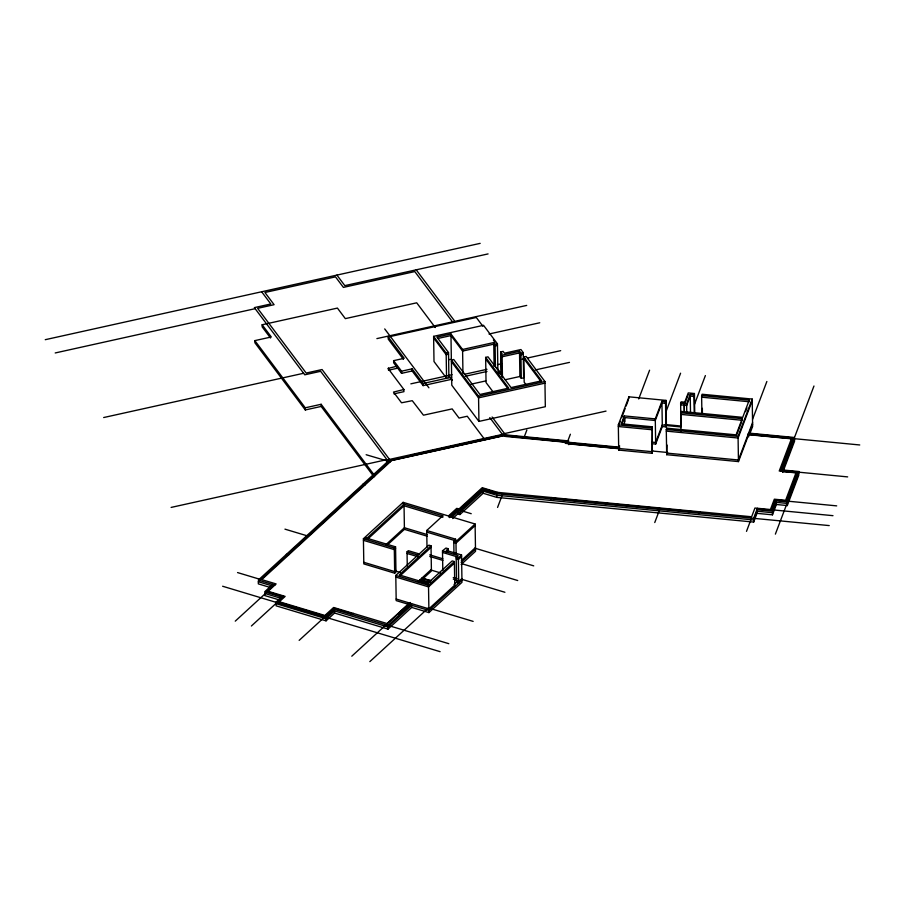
<?xml version="1.0" encoding="UTF-8"?>
<svg xmlns="http://www.w3.org/2000/svg" width="905" height="905" viewBox="0 0 905 905"><rect width="100%" height="100%" fill="white"/><g stroke="black" fill="none" stroke-linecap="round" stroke-linejoin="round"><path stroke-width="1.36" d="M752.598 424.241L738.457 461.595L666.68 454.695L666.284 429.513L666.793 428.189L736.093 434.853L742.213 418.676L680.718 412.771L681.013 431.006M667.155 451.765L666.657 453.088L738.435 459.989L752.575 422.635M666.68 454.695L667.053 445.045M449.581 517.592L457.681 510.171L459.864 510.827L483.112 489.526L496.811 493.644L497.727 492.365L751.636 516.766L754.94 508.033L770.438 509.515L774.341 499.198L785.619 500.284L796.095 472.625L779.228 471.007L791.502 438.574L748.118 434.411M497.569 507.434L502.58 494.198M524.357 436.663L526.857 430.045M567.865 440.848L570.376 434.23M411.051 455.226L504.198 434.592L505.522 436.459L568.759 442.534L568.261 443.857L619.212 448.756M550.93 498.847L551.428 497.524M666.012 400.383L665.514 401.707L661.917 401.356L655.277 418.891L624.292 415.915L621.294 423.823L652.29 426.798L652.177 453.303L618.715 450.079L618.319 424.909L628.941 396.82L666.012 400.383L666.408 425.554L665.91 426.877L662.313 426.538L655.673 444.072L651.634 443.676M618.828 425.237L620.276 421.402M621.724 417.578L625.106 408.641M626.068 406.085L628.489 399.705M621.814 424.106L624.314 417.522L655.299 420.497L661.94 402.963L665.537 403.313L666.035 401.99M618.681 448.473L619.654 445.916M618.715 450.079L619.676 447.534M638.715 398.958L649.586 370.213M652.177 453.303L652.29 426.798M652.313 428.404L651.815 429.728L618.341 426.515M665.741 412.386L680.583 373.199M652.652 450.373L652.154 451.697L565.252 443.337L565.749 442.013L503.35 435.644L390.44 460.656L390.892 461.256L261.737 579.619L276.138 583.94L268.129 591.282L285.143 596.395L279.317 601.735L324.906 615.457L333.617 607.47L387.057 623.545L409.343 603.126M666.385 423.947L665.876 425.271L662.29 424.931L655.65 442.466L651.611 442.07M665.605 425.474L680.945 426.956L680.639 403.155L681.137 401.831L684.734 402.182L688.241 392.917L694.44 393.505L694.746 413.144M680.718 412.771L681.227 411.447L742.711 417.352L749.227 400.146L701.624 395.576L701.907 413.811M684.293 412.239L684.225 403.506L680.639 403.155M685.198 402.623L688.264 394.523M686.771 412.476L686.635 403.935L690.221 394.478L693.931 394.829L694.44 393.505M694.463 395.112L693.954 396.435L690.244 396.085L686.657 405.542L680.662 404.761M694.531 404.241L705.38 375.575M701.624 395.576L702.122 394.252L752.202 399.06L752.632 426.379L749.668 434.219M654.756 522.547L659.768 509.311M699.192 513.101L699.689 511.778M736.58 435.215L741.761 421.526M745.528 411.583L746.919 407.895M738.457 461.595L738.061 436.414L752.202 399.06M752.225 400.666L738.095 438.02L666.318 431.119M752.564 419.264L766.863 381.491M746.501 531.359L751.501 518.124M753.616 518.327L757.417 508.271M452.681 518.565L457.738 513.916L459.921 514.572L483.168 493.27L496.879 497.399L753.673 522.072L753.639 519.934L756.942 511.201L772.44 512.694L776.343 502.365L787.26 503.418L798.73 473.111L782.237 471.528L794.511 439.106L748.639 434.694L748.673 436.832M753.673 522.072L756.976 513.339L756.942 511.201M813.968 386.016L782.214 469.921L799.07 471.539L775.381 534.131M782.757 472.365L794.545 441.244L794.511 439.106M756.976 513.339L772.474 514.832L776.377 504.504L776.343 502.365M776.377 504.504L787.293 505.556L798.764 475.249L798.73 473.111M287.27 554.629L363.855 484.447M287.7 554.765L364.296 484.571M271.421 587.82L258.344 583.883L258.31 581.734L388.109 462.783L387.182 461.539L504.798 435.497M272.677 584.46L264.667 591.802L281.681 596.915L275.855 602.255M273.548 584.721L266.059 591.587L283.073 596.712L277.235 602.051L325.449 616.554L334.16 608.567L352.69 614.144M280.437 600.275L264.724 595.547L264.69 593.409L273.989 584.856M235.255 621.147L266.636 592.39M251.398 626L276.941 602.583M334.579 613.047L388.007 629.122L411.707 607.413L411.673 605.275L387.974 626.984L334.545 610.909L334.579 613.047L326.06 620.853L276.104 605.83L276.07 603.692L283.763 596.61L266.749 591.485M442.771 517.422L442.737 515.816L404.026 504.164L366.887 538.204L395.564 546.835L395.96 572.017L394.682 573.182L363.81 563.906L363.414 538.724L403.121 502.343L475.102 523.995L475.532 551.315L461.12 564.516M366.502 537.536L363.448 540.33L394.309 549.618L395.587 548.441M367.939 538.871L404.049 505.782L441.436 517.027M385.824 544.753L404.399 527.739L427.092 534.561M386.876 545.421L404.422 529.346L404.026 504.164M394.682 573.182L394.286 548.011L395.564 546.835M299.159 640.367L324.714 616.95M325.8 617.278L334.511 609.303L448.812 643.681M326.06 620.853L326.026 618.715L334.545 610.909M427.002 547.344L426.73 530.488L442.737 515.816M407.261 565.93L407.046 551.846L408.325 550.67L419.23 553.951M448.597 515.839L456.776 508.339L458.959 508.995L482.207 487.693L497.727 492.365M448.801 516.71L457.138 509.074L459.321 509.73L482.569 488.429L497.218 492.829M449.061 517.004L457.319 509.436L459.502 510.092L482.75 488.791L497.026 493.089M451.629 517.343L457.704 511.778L459.887 512.434L483.134 491.132L496.845 495.25L753.639 519.934M395.938 570.41L394.659 571.575L363.787 562.299M351.966 614.552L353.244 613.375M461.946 580.173L428.902 610.456L396.186 600.615L395.79 575.433L428.834 545.149L431.018 545.806L431.414 570.987L420.146 581.315M431.018 545.806L399.252 574.913L427.613 583.442L452.206 560.908L454.378 561.564L454.774 586.745M400.304 575.58L431.04 547.412M442.805 570.455L442.5 550.817L445.961 548.045L448.145 548.702L448.167 550.308L446.312 552.005M453.971 553.577L453.778 540.885L455.634 539.176L426.73 530.488M448.145 548.702L446.289 550.398L461.55 554.991L461.98 582.311L428.936 612.595L411.707 607.413M456.154 554.233L455.962 541.541L475.102 523.995M475.125 525.601L455.984 543.147L453.801 542.491M418.065 581.587L431.391 569.381M418.868 581.519L428.518 584.03M420.599 579.924L430.248 582.447M422.33 578.34L430.644 580.456M425.373 582.854L428.325 580.15M461.55 554.991L458.349 557.933L458.745 583.103L456.573 582.447L456.177 557.276L458.088 555.512L442.5 550.817M428.936 612.595L428.506 585.275L454.378 561.564M351.785 656.204L410.384 602.504M398.494 614.122L410.214 603.386M454.412 563.17L428.54 586.881L395.813 577.039M461.584 556.598L458.383 559.539L456.199 558.883M398.924 614.257L410.644 603.522M387.951 625.378L411.526 603.782M461.369 560.489L475.476 547.559M461.086 562.378L475.498 549.165M369.828 661.634L428.427 607.934M454.05 584.46L458.145 580.705M454.751 585.139L428.88 608.85L396.164 599.008M461.923 578.567L458.722 581.496L456.539 580.84M396.752 366.231L388.087 368.437L403.89 389.512L403.924 391.661L393.924 393.867M45.25 339.692L480.17 243.366M488.078 253.909L344.828 285.629L336.92 275.097M55.205 352.961L255.142 308.673M270.505 338.006L262.178 326.897L262.145 324.759L337.418 308.085L345.325 318.628L416.707 302.813L435.271 327.542M374.036 476.878L321.173 406.435L305.302 409.954L254.882 342.757L254.848 340.619L271.308 336.965L262.145 324.759M376.887 338.606L526.721 305.415M403.404 359.33L388.245 339.126L388.211 336.988L476.302 317.474L482.874 326.23M433.608 336.355L446.165 353.097L446.561 378.267L434.004 361.536L433.608 336.355L483.53 325.302L497.445 343.832L497.841 369.014M462.953 373.256L462.579 349.466L450.95 333.968L436.889 337.079L448.518 352.577L448.914 377.747M438.19 338.402L450.973 335.574L462.602 351.072L493.768 344.172L495.114 345.959L497.467 345.439M103.668 417.544L303.605 373.267M488.983 334.013L539.753 322.768M451.674 379.297L423.133 385.609L412.16 370.982L401.571 373.335L393.664 362.792L393.63 360.654L404.218 358.301L388.211 336.988M446.165 353.097L448.518 352.577M462.579 349.466L493.745 342.554L495.092 344.353L495.442 366.763M448.541 354.183L446.199 354.703L433.631 337.972M495.092 344.353L497.445 343.832M398.166 368.064L388.505 370.202L388.471 368.064M448.79 359.704L451.346 359.138L450.95 333.968M451.38 360.043L453.733 359.511L479.967 394.478L508.723 388.109L485.646 357.362L487.999 356.842L511.076 387.589L541.654 380.813L523.791 357.011L526.144 356.491L544.934 381.537L545.33 406.707L478.937 421.413L451.776 385.213L451.38 360.043L478.541 396.232L478.937 421.413M393.63 360.654L401.537 371.186L412.126 368.844L423.099 383.471L423.133 385.609M501.121 374.319L500.759 351.921L503.112 351.4L504.47 353.199L520.929 349.545L523.26 352.645L523.656 377.826L521.303 378.347L519.9 376.491L519.504 351.31L502.105 355.167L502.456 377.566M519.504 351.31L520.907 353.165L523.26 352.645M523.282 354.251L520.929 354.771L519.538 352.916L502.128 356.774L500.793 353.527M410.847 383.844L452.081 374.715M497.445 364.67L501.574 363.753M522.196 359.195L524.945 358.584M527.694 357.973L560.681 350.665M254.848 340.619L305.268 407.804L321.139 404.286L374.84 475.849M423.099 383.471L451.64 377.147M464.322 374.342L486.969 369.319M403.89 389.512L393.494 392.08L401.537 402.793L412.261 400.677L423.461 415.191L452.149 408.902L459.027 418.065L467.263 416.243L484.888 439.728M465.26 376.288L487.003 371.469M470.713 384.252L485.804 380.915M535.183 369.975L569.471 362.385M505.171 379.749L519.9 376.491M478.541 396.232L544.934 381.537M544.957 383.143L478.564 397.838L451.403 361.649M171.113 507.422L386.921 459.627M504.538 433.574L606.033 411.096M387.159 459.932L504.764 433.891M411.243 455.464L503.915 434.943L504.379 435.565L566.949 441.583L566.44 442.907L618.884 447.941M701.647 397.182L749.25 401.752L749.227 400.146M684.157 403.698L686.635 403.935M680.752 414.377L742.236 420.282L742.213 418.676M665.175 424.513L680.515 425.995M748.616 433.088L794.488 437.488M748.412 433.619L793.289 437.93L781.026 470.351L797.882 471.969L786.807 501.223L775.528 500.137L771.626 510.454L757.123 509.063M748.322 433.88L792.701 438.144L780.427 470.566L797.282 472.184L786.411 500.906L775.133 499.82L771.23 510.149L757.214 508.802M794.047 438.654L859.75 444.966M618.319 424.909L651.781 428.122M666.284 429.513L738.061 436.414M504.752 435.328L567.537 441.369L567.039 442.692L618.986 447.681M619.19 447.149L568.238 442.251L568.736 440.927L505.488 434.853L492.105 417.013M652.279 451.018L667.641 452.5M798.821 472.195L847.668 476.89M787.848 501.178L836.695 505.872M787.599 501.845L776.32 500.759L772.418 511.087L756.919 509.594M772.87 509.888L832.985 515.669M551.224 498.055L699.486 512.298M551.122 498.316L699.395 512.569M496.811 493.644L829.229 525.59M366.152 454.729L390.27 461.833M482.784 489.82L493.7 493.101M460.306 510.42L471.222 513.701M362.984 484.175L365.168 484.831M426.753 532.095L455.656 540.794L455.634 539.176M475.08 548.226L533.724 565.863M404.422 529.346L427.115 536.179M442.522 552.423L458.122 557.118M461.731 563.691L517.717 580.535M429.728 554.844L442.862 558.804M429.751 556.451L442.896 560.41M363.414 538.724L394.286 548.011M407.046 551.846L417.952 555.127M407.069 553.453L417.974 556.733M431.187 570.093L440.35 572.854M461.505 579.223L504.911 592.277M453.269 577.514L457.161 578.691M453.292 579.121L457.183 580.297M284.951 529.142L306.761 535.703M421.787 578.182L430.938 580.942M394.885 570.874L400.191 572.469M420.056 579.766L429.219 582.526M420.938 582.141L427.488 584.11M395.79 575.433L428.506 585.275M286.387 554.369L288.571 555.025M429.739 608.33L473.145 621.384M237.551 572.571L259.373 579.132M274.86 585.116L258.276 580.128L388.087 461.177L320.642 371.299L304.77 374.817L254.35 307.621L270.81 303.978L261.647 291.761M258.31 581.734L272.699 586.067M352.95 613.907L333.979 608.205L325.268 616.181L277.937 601.949M264.69 593.409L281.704 598.522M222.63 586.248L440.102 651.668M276.07 603.692L326.026 618.715M453.778 540.885L455.962 541.541M456.177 557.276L458.349 557.933M397.623 613.861L399.795 614.518M523.814 358.618L540.862 381.344M493.372 339.997L495.012 342.169M526.62 385.44L524.187 382.193L523.791 357.011M500.759 351.921L502.117 353.719L501.178 353.923L501.528 376.333M496.574 367.588L499.933 372.068M497.908 371.627L499.56 373.822M485.668 358.968L507.92 388.618M416.21 269.826L454.401 320.709M452.048 321.23L414.795 271.579L343.402 287.394L335.495 276.862L264.927 292.485L274.091 304.691L257.631 308.345L306.184 373.052L322.067 369.534L389.512 459.412M493.463 392.419L486.042 382.544L485.646 357.362M489.775 417.567L502.411 434.411M449.061 376.107L452.285 380.394M384.716 328.922L428.902 387.804M787.26 503.418L787.293 505.556M772.44 512.694L772.474 514.832M702.348 408.336L702.427 413.879M693.931 394.829L694.226 413.076M690.221 394.478L690.504 412.725M684.225 403.506L684.361 412.035M666.793 428.189L666.815 429.796M665.514 401.707L665.91 426.877M661.917 401.356L662.313 426.538M655.277 418.891L655.673 444.072M628.941 396.82L628.975 398.426M624.835 417.578L624.903 421.741M624.292 415.915L624.416 424.456M568.759 442.534L568.793 444.683M520.907 353.165L521.303 378.347M496.845 495.25L496.879 497.399M493.745 342.554L494.119 366.344M483.134 491.132L483.168 493.27M459.887 512.434L459.921 514.572M457.704 511.778L457.738 513.916M412.126 368.844L412.16 370.982M401.537 371.186L401.571 373.335M403.121 502.343L403.155 503.949M387.182 461.539L387.216 463.688M387.974 626.984L388.007 629.122M321.139 404.286L321.173 406.435M305.268 407.804L305.302 409.954"/></g></svg>
